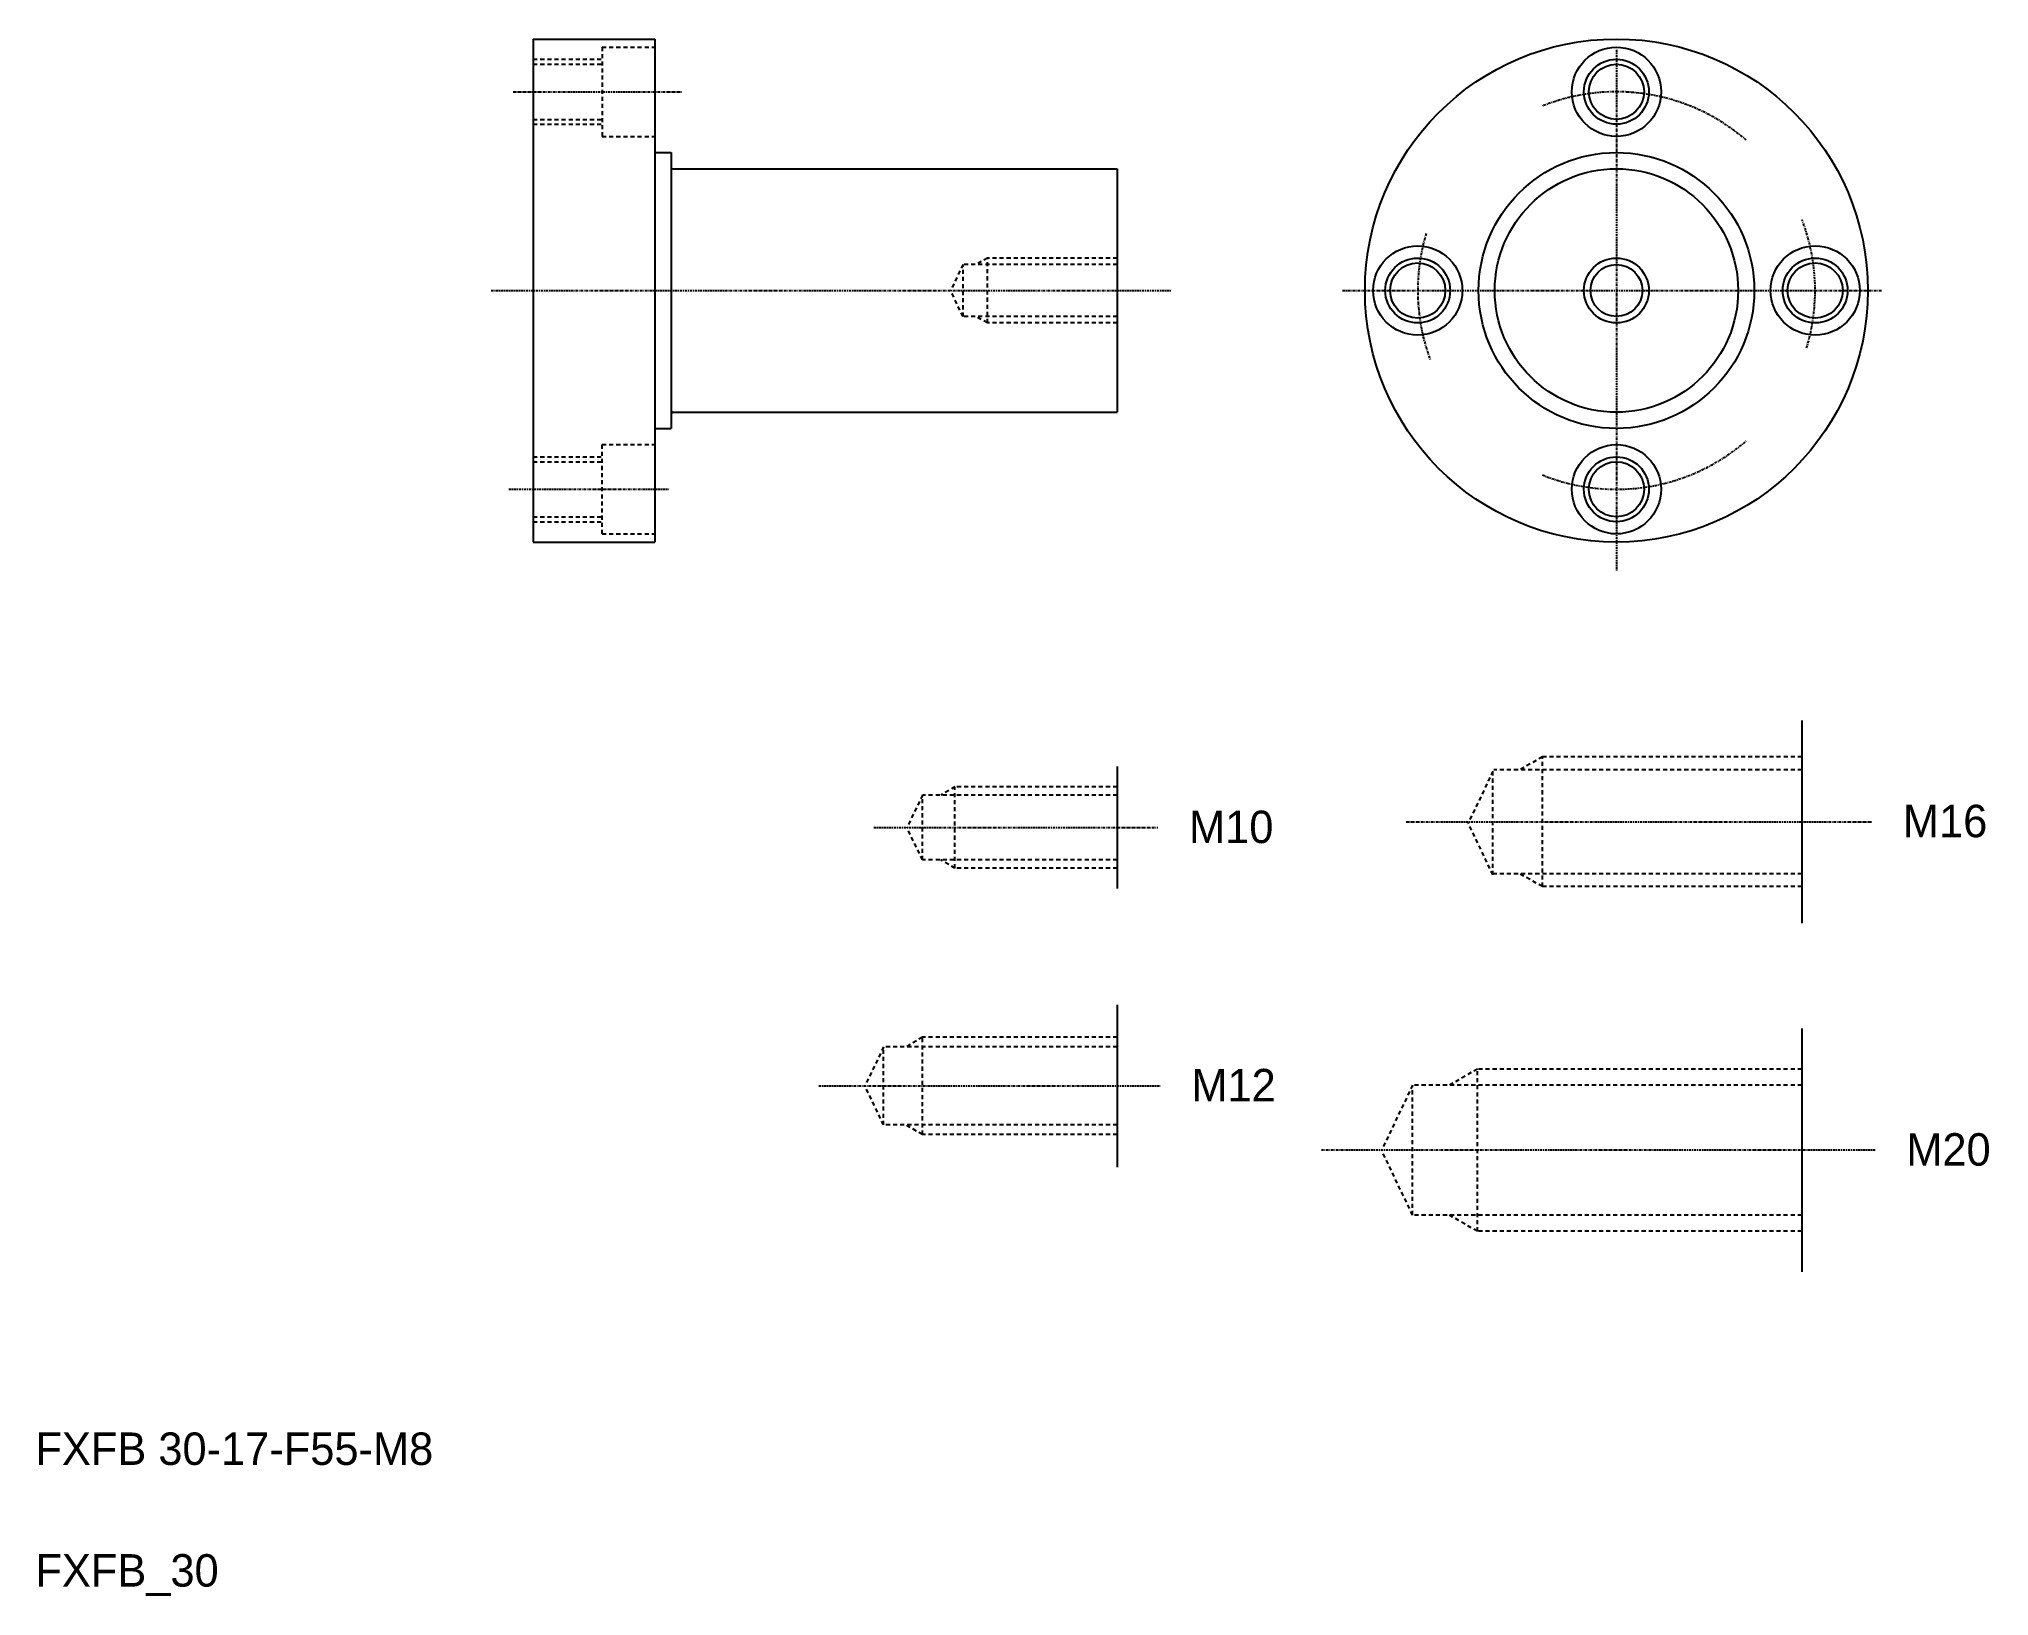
# Model space of a CAD drawing. Extents: x 10 to 251, y 9 to 201.
import ezdxf

# ---------------------------------------------------------------- set-up
doc = ezdxf.new("R2010")
doc.units = 0
doc.header["$LTSCALE"] = 0.25
doc.linetypes.add('CENTER', pattern=[2, 1.25, -0.25, 0.25, -0.25])
doc.linetypes.add('DASHED', pattern=[3.5, 2, -1.5])
doc.layers.get('0').update_dxf_attribs({"linetype": 'CONTINUOUS'})
doc.layers.add('CENTER', color=1, linetype='CENTER')

msp = doc.modelspace()

# ---------------------------------------------------------------- linework, layer by layer
for p, q in [((71.37, 200.76), (86.37, 200.76)), ((71.37, 200.76), (71.37, 138.76)), ((86.37, 200.76), (86.37, 138.76)), ((86.37, 186.76), (88.37, 186.76)), ((86.37, 185.26), (86.37, 185.26)), ((88.37, 186.76), (88.37, 152.76)), ((88.57, 184.76), (143.37, 184.76)), ((143.37, 184.76), (143.37, 154.76)), ((86.37, 169.76), (86.37, 169.76)), ((88.57, 154.76), (143.37, 154.76)), ((86.37, 152.76), (88.37, 152.76)), ((71.37, 138.76), (86.37, 138.76)), ((227.8, 116.78), (227.8, 91.78)), ((143.37, 111.07), (143.37, 96.07)), ((143.37, 81.72), (143.37, 61.72)), ((227.8, 78.8), (227.8, 48.8))]:
    msp.add_line(p, q)
at = {"color": 3, "linetype": 'DASHED'}
for p, q in [((79.87, 199.76), (86.37, 199.76)), ((79.87, 199.76), (79.87, 188.76)), ((71.37, 198.26), (79.87, 198.26)), ((71.37, 197.66), (79.87, 197.66)), ((71.37, 190.86), (79.87, 190.86)), ((71.37, 190.26), (79.87, 190.26)), ((79.87, 188.76), (86.37, 188.76)), ((127.37, 173.76), (125.98, 172.96)), ((143.37, 173.76), (127.37, 173.76)), ((127.37, 165.76), (127.37, 173.76)), ((124.37, 172.96), (122.84, 169.76)), ((124.37, 166.56), (124.37, 172.96)), ((143.37, 172.96), (124.37, 172.96)), ((124.37, 166.56), (122.84, 169.76)), ((143.37, 166.56), (124.37, 166.56)), ((127.37, 165.76), (125.98, 166.56)), ((143.37, 165.76), (127.37, 165.76)), ((71.37, 149.26), (79.87, 149.26)), ((79.87, 150.76), (86.37, 150.76)), ((79.87, 139.76), (79.87, 150.76)), ((71.37, 148.66), (79.87, 148.66)), ((71.37, 141.86), (79.87, 141.86)), ((71.37, 141.26), (79.87, 141.26)), ((79.87, 139.76), (86.37, 139.76)), ((227.8, 110.68), (189.8, 110.68)), ((195.8, 112.28), (193.02, 110.68)), ((227.8, 112.28), (195.8, 112.28)), ((195.8, 96.28), (195.8, 112.28)), ((123.37, 108.57), (121.63, 107.57)), ((143.37, 108.57), (123.37, 108.57)), ((123.37, 98.57), (123.37, 108.57)), ((189.71, 110.52), (186.66, 104.12)), ((189.71, 97.72), (189.71, 110.52)), ((119.37, 107.57), (117.46, 103.57)), ((143.37, 107.57), (119.37, 107.57)), ((119.37, 99.57), (119.37, 107.57)), ((119.37, 99.57), (117.46, 103.57)), ((189.71, 97.72), (186.66, 104.12)), ((143.37, 99.57), (119.37, 99.57)), ((123.37, 98.57), (121.63, 99.57)), ((143.37, 98.57), (123.37, 98.57)), ((227.8, 97.88), (189.8, 97.88)), ((195.8, 96.28), (193.02, 97.88)), ((227.8, 96.28), (195.8, 96.28)), ((119.37, 77.72), (117.29, 76.52)), ((119.37, 65.72), (119.37, 77.72)), ((143.37, 77.72), (119.37, 77.72)), ((114.57, 76.52), (112.28, 71.72)), ((114.57, 66.92), (114.57, 76.52)), ((143.37, 76.52), (114.57, 76.52)), ((187.79, 73.8), (184.33, 71.8)), ((187.79, 53.8), (187.79, 73.8)), ((227.79, 73.8), (187.79, 73.8)), ((114.57, 66.92), (112.28, 71.72)), ((179.79, 71.8), (175.98, 63.8)), ((179.79, 55.8), (179.79, 71.8)), ((227.79, 71.8), (179.79, 71.8)), ((143.37, 66.92), (114.57, 66.92)), ((119.37, 65.72), (117.29, 66.92)), ((143.37, 65.72), (119.37, 65.72)), ((179.79, 55.8), (175.98, 63.8)), ((227.79, 55.8), (179.79, 55.8)), ((187.79, 53.8), (184.33, 55.8)), ((227.79, 53.8), (187.79, 53.8))]:
    msp.add_line(p, q, dxfattribs=at)
for centre, radius in [((204.93, 169.76), 31), ((204.93, 194.26), 5.5), ((204.93, 194.26), 3.4), ((204.93, 169.76), 17), ((204.93, 169.76), 15), ((180.43, 169.76), 5.5), ((180.43, 169.76), 3.4), ((229.43, 169.76), 5.5), ((229.43, 169.76), 3.4), ((204.93, 169.76), 3.2), ((204.93, 145.26), 5.5), ((204.93, 145.26), 3.4)]:
    msp.add_circle(centre, radius)
at = {"color": 3}
for centre in [(204.93, 194.26), (180.43, 169.76), (204.93, 169.76), (229.43, 169.76), (204.93, 145.26)]:
    msp.add_circle(centre, 4, dxfattribs=at)
for centre, start, end in [((88.57, 184.96), 180, 270), ((88.57, 154.56), 90, 180)]:
    msp.add_arc(centre, 0.2, start, end)
at = {"layer": 'CENTER', "color": 1, "linetype": 'CENTER'}
for p, q in [((204.93, 199.43), (204.93, 135.24)), ((68.92, 194.26), (89.73, 194.26)), ((66.17, 169.76), (150.02, 169.76)), ((171.16, 169.76), (237.71, 169.76)), ((68.37, 145.26), (88.06, 145.26)), ((113.38, 103.57), (148.38, 103.57)), ((179.01, 104.28), (236.4, 104.28)), ((106.57, 71.72), (148.67, 71.72)), ((236.82, 63.8), (168.56, 63.8))]:
    msp.add_line(p, q, dxfattribs=at)
for start, end in [(49.1762, 111.8934), (343.2024, 20.8217), (163.3397, 200.5506), (248.1066, 310.8238)]:
    msp.add_arc((204.93, 169.76), 24.5, start, end, dxfattribs=at)

# ---------------------------------------------------------------- texts
for s, p in [('M16', (240.25, 102.37)), ('M10', (152.23, 101.65)), ('M12', (152.52, 69.81)), ('M20', (240.67, 61.89)), ('FXFB 30-17-F55-M8', (10, 25)), ('FXFB_30', (10, 10))]:
    msp.add_text(s, height=4).set_placement(p)

doc.saveas('drawing.dxf')
